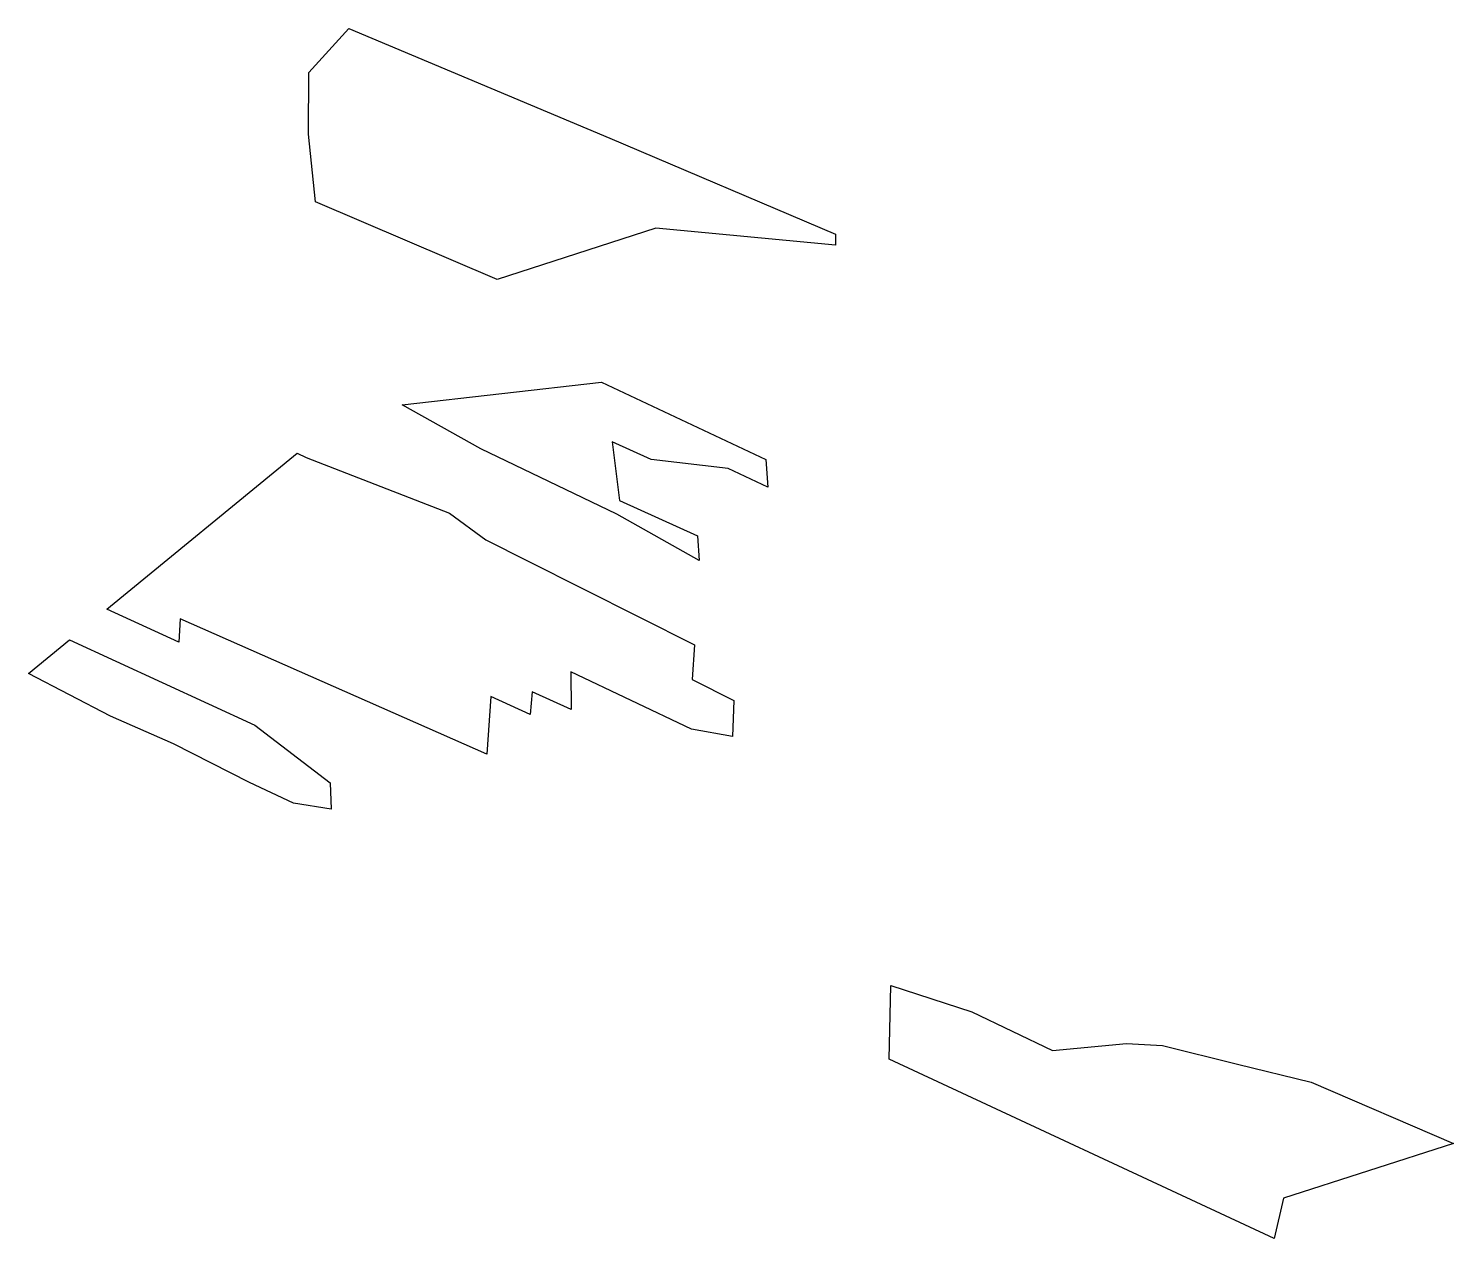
# Model space of a CAD drawing. Header units: metres. Extents: x 257061 to 257334, y 386210 to 386441.
import ezdxf

# ---------------------------------------------------------------- set-up
doc = ezdxf.new("R2010")
doc.units = ezdxf.units.M

msp = doc.modelspace()

# ---------------------------------------------------------------- linework, layer by layer
for points in [[(257172.319584, 386420.395133, -60.70152), (257215.444829, 386402.034995, -62.794751), (257215.491882, 386399.973191, -59.727276), (257181.111991, 386403.190855, -40.889981), (257150.730022, 386393.418118, -5.274998), (257116.004428, 386408.217024, -3.611777), (257114.632176, 386421.155446, -22.119429), (257114.75617, 386432.978817, -39.980986), (257122.359238, 386441.392133, -57.865906), (257172.319584, 386420.395133, -60.70152)], [(257174.126402, 386351.13138, 42.190736), (257189.063873, 386344.336096, 42.12092), (257189.364576, 386339.653844, 48.953508), (257173.657028, 386348.497933, 46.473289), (257147.597257, 386360.995681, 45.628714), (257132.593365, 386369.403189, 43.320326), (257170.69729, 386373.773449, 10.510283), (257202.138124, 386358.983303, 11.095872), (257202.526096, 386353.695538, 18.778738), (257194.937246, 386357.237397, 18.679533), (257180.215971, 386358.950683, 26.241139), (257172.749851, 386362.345185, 26.278967), (257174.126402, 386351.13138, 42.190736)], [(257148.565095, 386343.579227, 71.147477), (257156.551116, 386339.560501, 71.690137), (257188.474531, 386323.510415, 73.837698), (257188.056106, 386316.862496, 84.120832), (257196.041368, 386312.844682, 84.662645), (257195.744509, 386305.967956, 95.206071), (257187.894975, 386307.411598, 98.441004), (257164.858179, 386318.361647, 97.841651), (257164.924829, 386311.131798, 108.665669), (257157.458436, 386314.526627, 108.703192), (257157.040717, 386310.205746, 115.487194), (257149.548382, 386313.631722, 115.495752), (257148.755148, 386302.611881, 132.610078), (257090.089395, 386328.491343, 134.099813), (257089.871278, 386324.014613, 140.980677), (257076.070314, 386330.308951, 141.021024), (257112.505407, 386360.202718, 70.986171), (257114.23914, 386359.355389, 71.066212), (257141.663589, 386348.707029, 68.190518), (257148.565095, 386343.579227, 71.147477)], [(257103.377402, 386297.212391, 171.976507), (257088.83047, 386304.569028, 170.933405), (257076.805697, 386309.853459, 171.268986), (257061.106105, 386318.031322, 169.784943), (257068.971904, 386324.484945, 154.665452), (257104.409715, 386308.13692, 154.840845), (257118.829477, 386297.141286, 161.442669), (257119.029332, 386292.078907, 168.916215), (257111.765038, 386293.205034, 172.225511), (257103.377402, 386297.212391, 171.976507)], [(257333.676693, 386228.156623, 117.209587), (257301.160835, 386217.66741, 155.371235), (257299.397213, 386209.969025, 168.160062), (257225.720826, 386244.292557, 167.291084), (257226.029177, 386258.379921, 145.898713), (257241.540745, 386253.306552, 142.844697), (257256.949528, 386245.945383, 143.301118), (257271.109666, 386247.233236, 131.613782), (257278.041637, 386246.891276, 127.354357), (257292.333746, 386243.282063, 122.938771), (257306.471598, 386239.857581, 118.351672), (257333.676693, 386228.156623, 117.209587)]]:
    msp.add_polyline3d(points)

doc.saveas('drawing.dxf')
